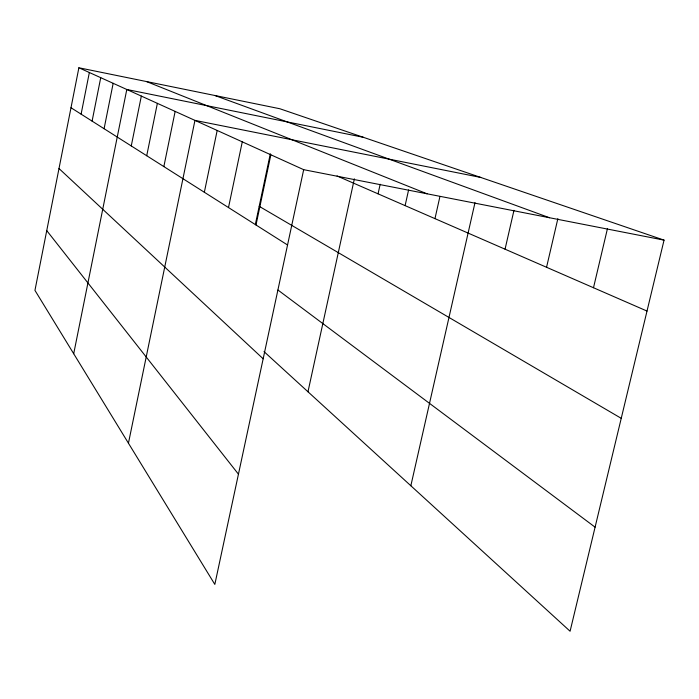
<?xml version="1.0" encoding="UTF-8"?>
<svg xmlns="http://www.w3.org/2000/svg" width="699" height="699" viewBox="0 0 699 699"><rect width="100%" height="100%" fill="white"/><g stroke="black" fill="none" stroke-linecap="round" stroke-linejoin="round"><path stroke-width="1.05" d="M78.882 67.768L34.95 290.382L214.829 584.408L303.681 169.674L78.882 67.768L279.853 108.747L664.05 240.133L570.087 631.232L264.012 351.614M81.101 114.155L89.35 72.513M92.093 121.119L100.735 77.676M104.09 128.721L113.168 83.312M73.701 353.729L126.799 89.489L363.419 137.319M131.263 145.942L141.338 96.078M146.72 155.737L157.371 103.347M163.854 166.598L175.143 111.403M128.441 443.201L194.951 120.385L480.702 177.432M204.344 192.26L217.179 130.46M228.503 207.568L242.273 141.836M255.397 224.257L270.321 153.763M255.991 224.991L270.854 154.794M307.979 391.781L354.367 178.839M378.063 193.833L380.169 184.256M405.114 205.628L408.6 189.927M434.97 218.638L439.942 196.463M410.846 485.761L474.997 202.631M505.054 249.185L513.975 210.329M546.557 267.28L557.863 218.656M593.495 287.735L607.431 228.739M303.681 169.674L664.05 240.133M214.838 95.483L549.493 217.73M146.519 81.556L427.054 193.798M337.04 175.956L647.012 311.064M259.198 206.319L621.236 418.325M70.992 107.742L287.551 244.991M277.975 290.041L595.085 527.168M58.996 168.529L263.165 358.788M46.746 230.618L238.446 474.175"/></g></svg>
